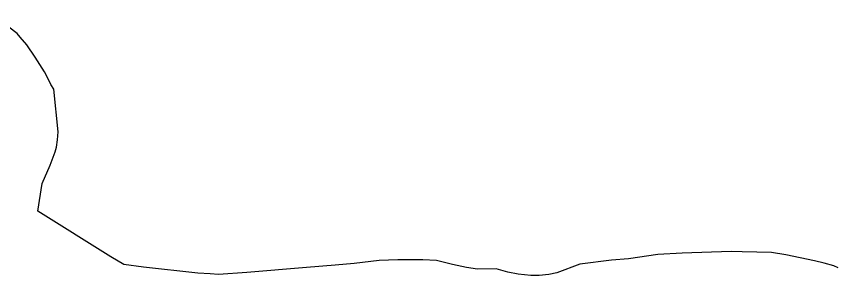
# Model space of a CAD drawing. Extents: x 1206804 to 1210977, y 6152742 to 6157901.
# Drawn here: x 1207839 to 1208874, y 6156640 to 6156967 of the extents above; entities that cross this region are included whole.
import ezdxf

# ---------------------------------------------------------------- set-up
doc = ezdxf.new("R2010")
doc.units = 0
doc.linetypes.add('CONTINU', pattern=[0])
doc.layers.add('1SECTION', color=7, linetype='CONTINU')

msp = doc.modelspace()

# ---------------------------------------------------------------- linework, layer by layer
at = {"layer": '1SECTION'}
msp.add_lwpolyline([(1208876.41, 6156649.51), (1208871.01, 6156651.97), (1208858.59, 6156655.21), (1208846.71, 6156658.39), (1208810.56, 6156665.94), (1208792.22, 6156668.86), (1208755.19, 6156669.79), (1208741.55, 6156670.25), (1208679.66, 6156667.9), (1208648.95, 6156666.17), (1208612.02, 6156661.03), (1208590.52, 6156659.1), (1208550.46, 6156654.25), (1208521.62, 6156642.97), (1208511.53, 6156640.9), (1208499.02, 6156639.84), (1208488.43, 6156639.63), (1208472.73, 6156641.49), (1208459.63, 6156643.99), (1208444.81, 6156648.1), (1208421.46, 6156647.96), (1208407.31, 6156649.84), (1208389.87, 6156653.51), (1208369.61, 6156658.8), (1208352.2, 6156659.59), (1208320.73, 6156659.8), (1208297.38, 6156658.68), (1208265.74, 6156654.92), (1208241.77, 6156652.95), (1208205.51, 6156650.03), (1208130.02, 6156643.67), (1208094.6, 6156641.06), (1208083.89, 6156641.7), (1208068.44, 6156642.61), (1207999.62, 6156650.53), (1207975.07, 6156653.73), (1207958.46, 6156663.44), (1207866.33, 6156721.23), (1207871.88, 6156756.26), (1207881.96, 6156779.21), (1207888.3, 6156796.06), (1207890.07, 6156802.11), (1207891.32, 6156811.2), (1207892.3, 6156821.59), (1207886.65, 6156875.57), (1207882.79, 6156881.46), (1207879.47, 6156888.52), (1207874.89, 6156897.15), (1207862.95, 6156915.82), (1207852.35, 6156931.33), (1207844.32, 6156941.28), (1207840.5, 6156945.54), (1207811.77, 6156967.4)], dxfattribs=at)

doc.saveas('drawing.dxf')
